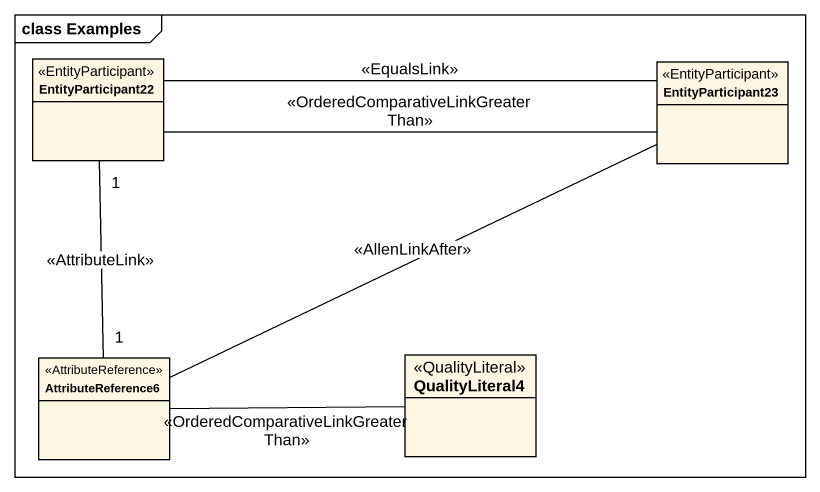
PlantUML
@startuml
mainframe class Examples
hide circle
hide empty members
class EntityParticipant22 <<EntityParticipant>>
class EntityParticipant23 <<EntityParticipant>>
class AttributeReference6 <<AttributeReference>>
class QualityLiteral4 <<QualityLiteral>>
EntityParticipant22 -right- EntityParticipant23 : <<OrderedComparativeLinkGreaterThan>>
EntityParticipant22 -right- EntityParticipant23 : <<EqualsLink>>
EntityParticipant22 "1" -- "1" AttributeReference6 : <<AttributeLink>>
AttributeReference6 -right- EntityParticipant23 : <<AllenLinkAfter>>
AttributeReference6 -right- QualityLiteral4 : <<OrderedComparativeLinkGreaterThan>>
@enduml
